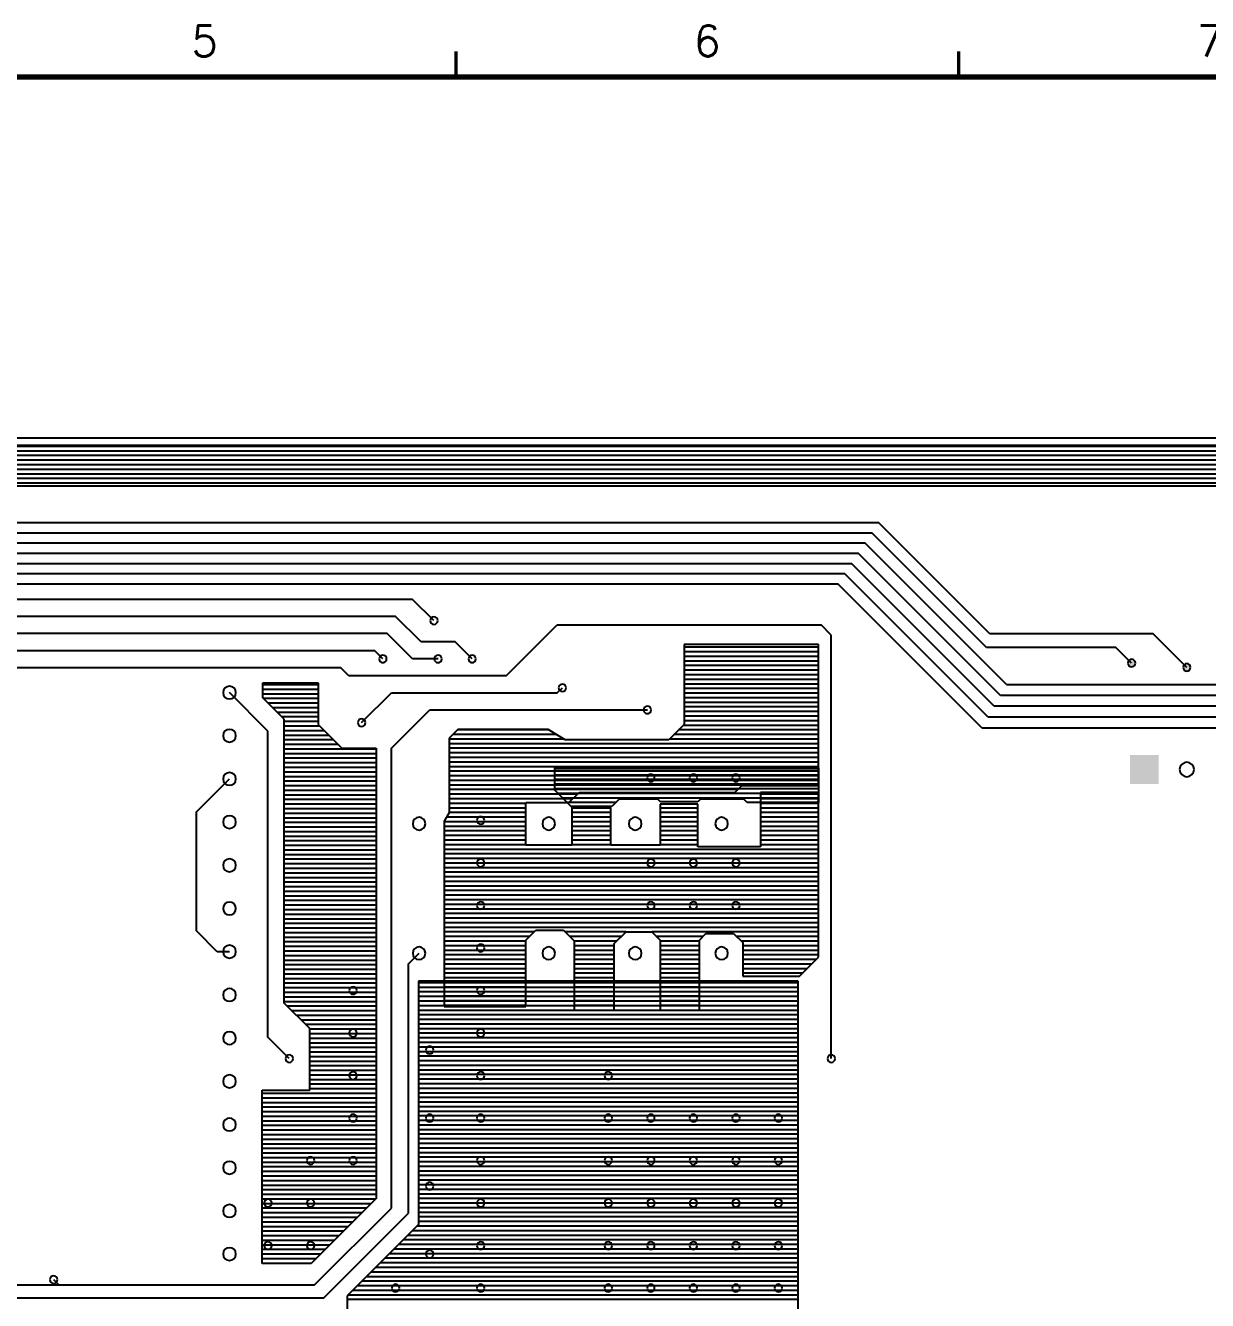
# Model space of a CAD drawing. Extents: x 295 to 953, y 10 to 290.
# Drawn here: x 694 to 808.6, y 166.3 to 290 of the extents above; entities that cross this region are included whole.
import ezdxf
from ezdxf.enums import TextEntityAlignment as Align

# ---------------------------------------------------------------- set-up
doc = ezdxf.new("R2010")
doc.units = 0
doc.header["$LTSCALE"] = 5
doc.header["$MEASUREMENT"] = 0
doc.layers.get('0').update_dxf_attribs({"linetype": 'CONTINUOUS', "lineweight": 25})
for name, color, linetype in [('SOLD_GB', 5, 'CONTINUOUS'), ('문자', 4, 'CONTINUOUS'), ('테두리', 3, 'CONTINUOUS')]:
    doc.layers.add(name, color=color, linetype=linetype)
doc.styles.get("Standard").update_dxf_attribs({"font": 'simplex.shx'})

# ---------------------------------------------------------------- blocks, each defined once
blk = doc.blocks.new('C')
at = {"layer": '테두리'}
for points, const_width in [([(258.75, 287.5), (258.75, 285)], 0.3), ([(307.5, 287.5), (307.5, 285)], 0.3), ([(15, 285), (15, 15), (405, 15), (405, 285), (15, 285)], 0.5)]:
    blk.add_lwpolyline(points, dxfattribs=dict(at, const_width=const_width))
at = {"layer": '문자'}
for s, p in [('5', (234.38, 288.5)), ('6', (283.12, 288.5)), ('7', (331.88, 288.5))]:
    blk.add_text(s, height=3, dxfattribs=at).set_placement(p, align=Align.MIDDLE)

msp = doc.modelspace()

# ---------------------------------------------------------------- hatches: boundary and pattern name
h = msp.add_hatch(color=256)
h.dxf.hatch_style = 1
edge = h.paths.add_edge_path()
edge.add_arc((806.6, 227.72), 0.367, 180, 360)
edge.add_arc((806.6, 227.72), 0.367, 0, 180)
edge = h.paths.add_edge_path()
edge.add_arc((810.73, 226.9), 0.367, 0, 180)
edge.add_arc((810.73, 226.9), 0.367, 180, 360)
edge = h.paths.add_edge_path()
edge.add_arc((801.24, 228.14), 0.367, 0, 180)
edge.add_arc((801.24, 228.14), 0.367, 180, 360)

# ---------------------------------------------------------------- linework, layer by layer
at = {"color": 7}
for centre, radius, start, end in [((733.59, 232.26), 0.367, 0, 180), ((733.59, 232.26), 0.367, 180, 0), ((728.64, 228.55), 0.367, 0, 180), ((734, 228.55), 0.367, 0, 180), ((737.3, 228.55), 0.367, 0, 180), ((728.64, 228.55), 0.367, 180, 0), ((734, 228.55), 0.367, 180, 0), ((737.3, 228.55), 0.367, 180, 0), ((801.24, 228.14), 0.367, 0, 180), ((801.24, 228.14), 0.367, 180, 0), ((806.6, 227.72), 0.367, 0, 180), ((806.6, 227.72), 0.367, 180, 0), ((713.77, 225.28), 0.618, 0, 180), ((713.77, 225.28), 0.618, 180, 0), ((746.05, 225.74), 0.367, 0, 180), ((746.05, 225.74), 0.367, 180, 0), ((754.3, 223.6), 0.367, 0, 180), ((726.58, 222.36), 0.367, 0, 180), ((754.3, 223.6), 0.367, 180, 0), ((713.77, 221.09), 0.618, 0, 180), ((726.58, 222.36), 0.367, 180, 0), ((713.77, 221.09), 0.618, 180, 0), ((806.6, 217.82), 0.701, 0, 180), ((806.6, 217.82), 0.701, 180, 0), ((713.77, 216.9), 0.618, 0, 180), ((713.77, 216.9), 0.618, 180, 0), ((754.63, 217), 0.367, 0, 180), ((754.63, 217), 0.367, 180, 0), ((758.75, 217), 0.367, 0, 180), ((758.75, 217), 0.367, 180, 0), ((762.88, 217), 0.367, 0, 180), ((762.88, 217), 0.367, 180, 0), ((713.77, 212.71), 0.618, 0, 180), ((732.15, 212.56), 0.618, 0, 180), ((738.13, 212.87), 0.367, 0, 180), ((738.13, 212.87), 0.367, 180, 0), ((744.73, 212.56), 0.618, 0, 180), ((753.11, 212.56), 0.618, 0, 180), ((761.49, 212.56), 0.618, 0, 180), ((713.77, 212.71), 0.618, 180, 0), ((732.15, 212.56), 0.618, 180, 0), ((744.73, 212.56), 0.618, 180, 0), ((753.11, 212.56), 0.618, 180, 0), ((761.49, 212.56), 0.618, 180, 0), ((713.77, 208.52), 0.618, 0, 180), ((738.13, 208.75), 0.367, 0, 180), ((754.63, 208.75), 0.367, 0, 180), ((758.75, 208.75), 0.367, 0, 180), ((762.88, 208.75), 0.367, 0, 180), ((713.77, 208.52), 0.618, 180, 0), ((738.13, 208.75), 0.367, 180, 0), ((754.63, 208.75), 0.367, 180, 0), ((758.75, 208.75), 0.367, 180, 0), ((762.88, 208.75), 0.367, 180, 0), ((713.77, 204.33), 0.618, 0, 180), ((713.77, 204.33), 0.618, 180, 0), ((738.13, 204.62), 0.367, 0, 180), ((738.13, 204.62), 0.367, 180, 0), ((754.63, 204.62), 0.367, 0, 180), ((754.63, 204.62), 0.367, 180, 0), ((758.75, 204.62), 0.367, 0, 180), ((758.75, 204.62), 0.367, 180, 0), ((762.88, 204.62), 0.367, 0, 180), ((762.88, 204.62), 0.367, 180, 0), ((713.77, 200.14), 0.618, 0, 180), ((732.15, 199.99), 0.618, 0, 180), ((738.13, 200.5), 0.367, 0, 180), ((738.13, 200.5), 0.367, 180, 0), ((744.73, 199.99), 0.618, 0, 180), ((753.11, 199.99), 0.618, 0, 180), ((761.49, 199.99), 0.618, 0, 180), ((713.77, 200.14), 0.618, 180, 0), ((732.15, 199.99), 0.618, 180, 0), ((744.73, 199.99), 0.618, 180, 0), ((753.11, 199.99), 0.618, 180, 0), ((761.49, 199.99), 0.618, 180, 0), ((725.75, 196.37), 0.367, 0, 180), ((738.13, 196.37), 0.367, 0, 180), ((713.77, 195.95), 0.618, 0, 180), ((713.77, 195.95), 0.618, 180, 0), ((725.75, 196.37), 0.367, 180, 0), ((738.13, 196.37), 0.367, 180, 0), ((713.77, 191.75), 0.618, 0, 180), ((713.77, 191.75), 0.618, 180, 0), ((725.75, 192.25), 0.367, 0, 180), ((725.75, 192.25), 0.367, 180, 0), ((738.13, 192.25), 0.367, 0, 180), ((738.13, 192.25), 0.367, 180, 0), ((733.18, 190.6), 0.367, 0, 180), ((733.18, 190.6), 0.367, 180, 0), ((719.57, 189.77), 0.367, 0, 180), ((719.57, 189.77), 0.367, 180, 0), ((772.12, 189.77), 0.367, 0, 180), ((772.12, 189.77), 0.367, 180, 0), ((713.77, 187.56), 0.618, 0, 180), ((725.75, 188.12), 0.367, 0, 180), ((725.75, 188.12), 0.367, 180, 0), ((738.13, 188.12), 0.367, 0, 180), ((738.13, 188.12), 0.367, 180, 0), ((750.5, 188.12), 0.367, 0, 180), ((750.5, 188.12), 0.367, 180, 0), ((713.77, 187.56), 0.618, 180, 0), ((725.75, 184), 0.367, 0, 180), ((733.18, 184), 0.367, 0, 180), ((738.13, 184), 0.367, 0, 180), ((750.5, 184), 0.367, 0, 180), ((754.63, 184), 0.367, 0, 180), ((758.75, 184), 0.367, 0, 180), ((762.88, 184), 0.367, 0, 180), ((767, 184), 0.367, 0, 180), ((713.77, 183.37), 0.618, 0, 180), ((713.77, 183.37), 0.618, 180, 0), ((725.75, 184), 0.367, 180, 0), ((733.18, 184), 0.367, 180, 0), ((738.13, 184), 0.367, 180, 0), ((750.5, 184), 0.367, 180, 0), ((754.63, 184), 0.367, 180, 0), ((758.75, 184), 0.367, 180, 0), ((762.88, 184), 0.367, 180, 0), ((767, 184), 0.367, 180, 0), ((713.77, 179.18), 0.618, 0, 180), ((721.63, 179.87), 0.367, 0, 180), ((721.63, 179.87), 0.367, 180, 0), ((725.75, 179.87), 0.367, 0, 180), ((725.75, 179.87), 0.367, 180, 0), ((738.13, 179.87), 0.367, 0, 180), ((738.13, 179.87), 0.367, 180, 0), ((750.5, 179.87), 0.367, 0, 180), ((750.5, 179.87), 0.367, 180, 0), ((754.63, 179.87), 0.367, 0, 180), ((754.63, 179.87), 0.367, 180, 0), ((758.75, 179.87), 0.367, 0, 180), ((758.75, 179.87), 0.367, 180, 0), ((762.88, 179.87), 0.367, 0, 180), ((762.88, 179.87), 0.367, 180, 0), ((767, 179.87), 0.367, 0, 180), ((767, 179.87), 0.367, 180, 0), ((713.77, 179.18), 0.618, 180, 0), ((733.18, 177.4), 0.367, 0, 180), ((733.18, 177.4), 0.367, 180, 0), ((717.5, 175.75), 0.367, 0, 180), ((717.5, 175.75), 0.367, 180, 0), ((721.63, 175.75), 0.367, 0, 180), ((721.63, 175.75), 0.367, 180, 0), ((738.13, 175.75), 0.367, 0, 180), ((738.13, 175.75), 0.367, 180, 0), ((750.5, 175.75), 0.367, 0, 180), ((750.5, 175.75), 0.367, 180, 0), ((754.63, 175.75), 0.367, 0, 180), ((754.63, 175.75), 0.367, 180, 0), ((758.75, 175.75), 0.367, 0, 180), ((758.75, 175.75), 0.367, 180, 0), ((762.88, 175.75), 0.367, 0, 180), ((762.88, 175.75), 0.367, 180, 0), ((767, 175.75), 0.367, 0, 180), ((767, 175.75), 0.367, 180, 0), ((713.77, 174.99), 0.618, 0, 180), ((713.77, 174.99), 0.618, 180, 0), ((717.5, 171.62), 0.367, 0, 180), ((721.63, 171.62), 0.367, 0, 180), ((738.13, 171.62), 0.367, 0, 180), ((750.5, 171.62), 0.367, 0, 180), ((754.63, 171.62), 0.367, 0, 180), ((758.75, 171.62), 0.367, 0, 180), ((762.88, 171.62), 0.367, 0, 180), ((767, 171.62), 0.367, 0, 180), ((713.77, 170.8), 0.618, 0, 180), ((713.77, 170.8), 0.618, 180, 0), ((717.5, 171.62), 0.367, 180, 0), ((721.63, 171.62), 0.367, 180, 0), ((733.18, 170.8), 0.367, 0, 180), ((733.18, 170.8), 0.367, 180, 0), ((738.13, 171.62), 0.367, 180, 0), ((750.5, 171.62), 0.367, 180, 0), ((754.63, 171.62), 0.367, 180, 0), ((758.75, 171.62), 0.367, 180, 0), ((762.88, 171.62), 0.367, 180, 0), ((767, 171.62), 0.367, 180, 0), ((696.71, 168.32), 0.367, 0, 180), ((696.71, 168.32), 0.367, 180, 0), ((729.88, 167.5), 0.367, 0, 180), ((729.88, 167.5), 0.367, 180, 0), ((738.13, 167.5), 0.367, 0, 180), ((738.13, 167.5), 0.367, 180, 0), ((750.5, 167.5), 0.367, 0, 180), ((750.5, 167.5), 0.367, 180, 0), ((754.63, 167.5), 0.367, 0, 180), ((754.63, 167.5), 0.367, 180, 0), ((758.75, 167.5), 0.367, 0, 180), ((758.75, 167.5), 0.367, 180, 0), ((762.88, 167.5), 0.367, 0, 180), ((762.88, 167.5), 0.367, 180, 0), ((767, 167.5), 0.367, 0, 180), ((767, 167.5), 0.367, 180, 0)]:
    msp.add_arc(centre, radius, start, end, dxfattribs=at)
msp.add_solid([(801.08, 219.23), (801.08, 216.42), (803.88, 219.23), (803.88, 216.42)], dxfattribs=at)
at = {"layer": 'SOLD_GB', "color": 7}
for p, q in [((510.43, 250), (868.48, 250)), ((867.73, 248.71), (509.19, 248.71)), ((867.59, 249.16), (509.63, 249.16)), ((509.77, 249.29), (867.46, 249.29)), ((867.73, 247.82), (508.29, 247.82)), ((867.73, 248.27), (508.74, 248.27)), ((867.73, 246.48), (506.95, 246.48)), ((867.73, 246.93), (507.4, 246.93)), ((867.73, 247.38), (507.85, 247.38)), ((857.08, 245.3), (505.76, 245.3)), ((867.73, 245.59), (506.06, 245.59)), ((867.73, 246.04), (506.51, 246.04)), ((776.74, 241.75), (534.52, 241.75)), ((787.5, 230.98), (776.74, 241.75)), ((776.08, 240.76), (535.26, 240.76)), ((787.18, 229.66), (776.08, 240.76)), ((775.42, 239.77), (535.84, 239.77)), ((774.76, 238.78), (629.23, 238.78)), ((788.54, 225), (774.76, 238.78)), ((789.11, 226.07), (775.42, 239.77)), ((629.81, 237.79), (774.1, 237.79)), ((787.92, 223.97), (774.1, 237.79)), ((773.44, 236.8), (630.22, 236.8)), ((787.34, 222.9), (773.44, 236.8)), ((772.78, 235.81), (630.96, 235.81)), ((786.76, 221.83), (772.78, 235.81)), ((731.53, 234.32), (691.27, 234.32)), ((733.59, 232.26), (731.53, 234.32)), ((729.88, 232.67), (632.03, 232.67)), ((732.35, 230.2), (729.88, 232.67)), ((740.6, 226.9), (745.55, 231.85)), ((745.55, 231.85), (771.13, 231.85)), ((772.12, 230.86), (771.13, 231.85)), ((729.05, 231.02), (632.83, 231.02)), ((731.53, 228.55), (729.05, 231.02)), ((735.65, 230.2), (732.35, 230.2)), ((737.3, 228.55), (735.65, 230.2)), ((772.12, 189.77), (772.12, 230.86)), ((803.34, 230.98), (787.5, 230.98)), ((806.6, 227.72), (803.34, 230.98)), ((650.46, 229.37), (727.82, 229.37)), ((728.64, 228.55), (727.82, 229.37)), ((770.88, 229.95), (757.85, 229.95)), ((757.85, 229.95), (757.85, 222.18)), ((770.88, 229.67), (757.85, 229.67)), ((770.88, 229.23), (757.85, 229.23)), ((770.88, 216.26), (770.88, 229.95)), ((799.72, 229.66), (787.18, 229.66)), ((801.24, 228.14), (799.72, 229.66)), ((654.56, 227.72), (724.52, 227.72)), ((725.34, 226.9), (724.52, 227.72)), ((734, 228.55), (731.53, 228.55)), ((770.88, 228.78), (757.85, 228.78)), ((770.88, 228.33), (757.85, 228.33)), ((770.88, 227.89), (757.85, 227.89)), ((740.6, 226.9), (725.34, 226.9)), ((770.88, 227.44), (757.85, 227.44)), ((770.88, 227), (757.85, 227)), ((770.88, 226.55), (757.85, 226.55)), ((717.5, 221.55), (713.77, 225.28)), ((717.01, 224.78), (717.01, 226.24)), ((717.01, 226.24), (722.37, 226.24)), ((722.37, 226.02), (717.01, 226.02)), ((722.37, 225.58), (717.01, 225.58)), ((722.37, 226.24), (722.37, 222.18)), ((726.58, 222.36), (729.47, 225.25)), ((729.47, 225.25), (745.55, 225.25)), ((745.55, 225.25), (746.05, 225.74)), ((770.88, 226.11), (757.85, 226.11)), ((770.88, 225.66), (757.85, 225.66)), ((770.88, 225.22), (757.85, 225.22)), ((789.11, 226.07), (809.9, 226.07)), ((722.37, 225.13), (717.01, 225.13)), ((719.07, 222.71), (717.01, 224.78)), ((722.37, 224.69), (717.09, 224.69)), ((722.37, 224.24), (717.54, 224.24)), ((770.88, 224.77), (757.85, 224.77)), ((770.88, 224.33), (757.85, 224.33)), ((825.17, 223.97), (787.92, 223.97)), ((828.47, 225), (788.54, 225)), ((722.37, 223.8), (717.99, 223.8)), ((722.37, 223.35), (718.43, 223.35)), ((722.37, 222.91), (718.88, 222.91)), ((719.07, 195.16), (719.07, 222.71)), ((729.47, 219.89), (733.18, 223.6)), ((733.18, 223.6), (742.34, 223.6)), ((742.34, 223.6), (754.3, 223.6)), ((770.88, 223.88), (757.85, 223.88)), ((770.88, 223.43), (757.85, 223.43)), ((770.88, 222.99), (757.85, 222.99)), ((818.15, 222.9), (787.34, 222.9)), ((717.5, 191.84), (717.5, 221.55)), ((722.37, 222.46), (719.07, 222.46)), ((722.53, 222.02), (719.07, 222.02)), ((722.98, 221.57), (719.07, 221.57)), ((722.37, 222.18), (724.66, 219.89)), ((735.92, 221.7), (735.08, 220.86)), ((744.74, 221.65), (735.87, 221.65)), ((744.66, 221.7), (735.92, 221.7)), ((746.31, 220.71), (744.66, 221.7)), ((757.85, 222.18), (756.38, 220.71)), ((770.88, 221.65), (757.32, 221.65)), ((770.88, 222.1), (757.77, 222.1)), ((770.88, 222.54), (757.85, 222.54)), ((814.85, 221.83), (786.76, 221.83)), ((723.42, 221.12), (719.07, 221.12)), ((723.87, 220.68), (719.07, 220.68)), ((724.31, 220.23), (719.07, 220.23)), ((735.08, 220.86), (735.08, 213.63)), ((746.23, 220.76), (735.08, 220.76)), ((770.88, 220.32), (735.08, 220.32)), ((745.48, 221.21), (735.42, 221.21)), ((756.38, 220.71), (746.31, 220.71)), ((770.88, 220.76), (756.43, 220.76)), ((770.88, 221.21), (756.87, 221.21)), ((727.98, 219.79), (719.07, 219.79)), ((727.98, 219.34), (719.07, 219.34)), ((724.66, 219.89), (727.98, 219.89)), ((727.98, 219.89), (727.98, 176.18)), ((729.47, 175.27), (729.47, 219.89)), ((770.88, 219.87), (735.08, 219.87)), ((770.88, 219.42), (735.08, 219.42)), ((770.88, 218.98), (735.08, 218.98)), ((727.98, 218.9), (719.07, 218.9)), ((727.98, 218.45), (719.07, 218.45)), ((727.98, 218.01), (719.07, 218.01)), ((770.88, 218.53), (735.08, 218.53)), ((770.88, 218.09), (735.08, 218.09)), ((745.32, 215.8), (745.32, 217.99)), ((745.32, 217.99), (770.88, 217.99)), ((770.88, 217.72), (745.32, 217.72)), ((770.88, 217.99), (770.88, 214.61)), ((710.57, 213.7), (713.77, 216.9)), ((727.98, 217.56), (719.07, 217.56)), ((727.98, 217.11), (719.07, 217.11)), ((727.98, 216.67), (719.07, 216.67)), ((770.88, 217.64), (735.08, 217.64)), ((770.88, 217.2), (735.08, 217.2)), ((770.88, 216.75), (735.08, 216.75)), ((770.88, 217.28), (745.32, 217.28)), ((770.88, 216.83), (745.32, 216.83)), ((727.98, 216.22), (719.07, 216.22)), ((727.98, 215.78), (719.07, 215.78)), ((727.98, 215.33), (719.07, 215.33)), ((770.88, 216.31), (735.08, 216.31)), ((763.04, 215.86), (735.08, 215.86)), ((747.5, 215.42), (735.08, 215.42)), ((770.88, 216.39), (745.32, 216.39)), ((770.88, 215.94), (745.32, 215.94)), ((746.97, 214.16), (745.32, 215.8)), ((770.88, 215.49), (745.63, 215.49)), ((746.69, 214.61), (747.68, 215.6)), ((747.68, 215.6), (762.78, 215.6)), ((762.78, 215.6), (763.44, 216.26)), ((763.44, 216.26), (770.88, 216.26)), ((770.88, 215.6), (765.27, 215.6)), ((765.27, 215.6), (765.27, 210.32)), ((770.88, 215.42), (765.27, 215.42)), ((770.88, 199.61), (770.88, 215.6)), ((727.98, 214.89), (719.07, 214.89)), ((727.98, 214.44), (719.07, 214.44)), ((747.05, 214.97), (735.08, 214.97)), ((742.5, 214.52), (735.08, 214.52)), ((742.5, 214.08), (735.08, 214.08)), ((742.5, 210.48), (742.5, 214.61)), ((742.5, 214.61), (746.69, 214.61)), ((770.88, 215.05), (746.07, 215.05)), ((751.22, 214.6), (746.52, 214.6)), ((746.89, 214.23), (746.97, 214.16)), ((750.85, 214.23), (746.89, 214.23)), ((750.75, 214.11), (746.96, 214.11)), ((746.96, 214.11), (746.96, 210.48)), ((750.75, 214.08), (746.96, 214.08)), ((750.75, 210.48), (750.75, 214.11)), ((751.56, 214.94), (750.85, 214.23)), ((755.29, 214.94), (751.56, 214.94)), ((755.56, 214.67), (755.29, 214.94)), ((759.17, 214.44), (755.54, 214.44)), ((755.54, 214.44), (755.54, 210.48)), ((759.17, 214.08), (755.54, 214.08)), ((759.17, 214.67), (755.56, 214.67)), ((759.43, 214.94), (759.17, 214.67)), ((759.17, 210.32), (759.17, 214.44)), ((763.64, 214.94), (759.43, 214.94)), ((763.97, 214.61), (763.64, 214.94)), ((770.88, 214.61), (763.97, 214.61)), ((770.88, 214.97), (765.27, 214.97)), ((770.88, 214.52), (765.27, 214.52)), ((770.88, 214.08), (765.27, 214.08)), ((710.57, 202.15), (710.57, 213.7)), ((727.98, 214), (719.07, 214)), ((727.98, 213.55), (719.07, 213.55)), ((727.98, 213.11), (719.07, 213.11)), ((735.08, 213.63), (734.58, 212.81)), ((734.58, 212.81), (734.58, 194.81)), ((742.5, 213.19), (734.81, 213.19)), ((742.5, 213.63), (735.08, 213.63)), ((750.75, 213.63), (746.96, 213.63)), ((750.75, 213.19), (746.96, 213.19)), ((759.17, 213.63), (755.54, 213.63)), ((759.17, 213.19), (755.54, 213.19)), ((770.88, 213.63), (765.27, 213.63)), ((770.88, 213.19), (765.27, 213.19)), ((727.98, 212.66), (719.07, 212.66)), ((727.98, 212.21), (719.07, 212.21)), ((727.98, 211.77), (719.07, 211.77)), ((742.5, 212.74), (734.58, 212.74)), ((742.5, 212.3), (734.58, 212.3)), ((742.5, 211.85), (734.58, 211.85)), ((750.75, 212.74), (746.96, 212.74)), ((750.75, 212.3), (746.96, 212.3)), ((750.75, 211.85), (746.96, 211.85)), ((759.17, 212.74), (755.54, 212.74)), ((759.17, 212.3), (755.54, 212.3)), ((759.17, 211.85), (755.54, 211.85)), ((770.88, 212.74), (765.27, 212.74)), ((770.88, 212.3), (765.27, 212.3)), ((770.88, 211.85), (765.27, 211.85)), ((727.98, 211.32), (719.07, 211.32)), ((727.98, 210.88), (719.07, 210.88)), ((727.98, 210.43), (719.07, 210.43)), ((742.5, 211.41), (734.58, 211.41)), ((742.5, 210.96), (734.58, 210.96)), ((742.5, 210.51), (734.58, 210.51)), ((746.96, 210.48), (742.5, 210.48)), ((750.75, 211.41), (746.96, 211.41)), ((750.75, 210.96), (746.96, 210.96)), ((750.75, 210.51), (746.96, 210.51)), ((755.54, 210.48), (750.75, 210.48)), ((759.17, 211.41), (755.54, 211.41)), ((759.17, 210.96), (755.54, 210.96)), ((759.17, 210.51), (755.54, 210.51)), ((765.27, 210.32), (759.17, 210.32)), ((770.88, 211.41), (765.27, 211.41)), ((770.88, 210.96), (765.27, 210.96)), ((770.88, 210.51), (765.27, 210.51)), ((727.98, 209.99), (719.07, 209.99)), ((727.98, 209.54), (719.07, 209.54)), ((727.98, 209.1), (719.07, 209.1)), ((770.88, 210.07), (734.58, 210.07)), ((770.88, 209.62), (734.58, 209.62)), ((770.88, 209.18), (734.58, 209.18)), ((727.98, 208.65), (719.07, 208.65)), ((727.98, 208.2), (719.07, 208.2)), ((770.88, 208.73), (734.58, 208.73)), ((770.88, 208.29), (734.58, 208.29)), ((770.88, 207.84), (734.58, 207.84)), ((727.98, 207.76), (719.07, 207.76)), ((727.98, 207.31), (719.07, 207.31)), ((727.98, 206.87), (719.07, 206.87)), ((770.88, 207.4), (734.58, 207.4)), ((770.88, 206.95), (734.58, 206.95)), ((727.98, 206.42), (719.07, 206.42)), ((727.98, 205.98), (719.07, 205.98)), ((727.98, 205.53), (719.07, 205.53)), ((770.88, 206.51), (734.58, 206.51)), ((770.88, 206.06), (734.58, 206.06)), ((770.88, 205.61), (734.58, 205.61)), ((727.98, 205.09), (719.07, 205.09)), ((727.98, 204.64), (719.07, 204.64)), ((727.98, 204.2), (719.07, 204.2)), ((770.88, 205.17), (734.58, 205.17)), ((770.88, 204.72), (734.58, 204.72)), ((770.88, 204.28), (734.58, 204.28)), ((727.98, 203.75), (719.07, 203.75)), ((727.98, 203.3), (719.07, 203.3)), ((770.88, 203.83), (734.58, 203.83)), ((770.88, 203.39), (734.58, 203.39)), ((770.88, 202.94), (734.58, 202.94)), ((712.59, 200.14), (710.57, 202.15)), ((727.98, 202.86), (719.07, 202.86)), ((727.98, 202.41), (719.07, 202.41)), ((727.98, 201.97), (719.07, 201.97)), ((770.88, 202.5), (734.58, 202.5)), ((743.29, 202.05), (734.58, 202.05)), ((742.5, 201.26), (743.47, 202.23)), ((743.47, 202.23), (746.15, 202.23)), ((746.15, 202.23), (747.2, 201.18)), ((752.2, 202.05), (746.33, 202.05)), ((751.08, 200.93), (752.22, 202.07)), ((752.22, 202.07), (754.73, 202.07)), ((754.73, 202.07), (755.54, 201.26)), ((770.88, 202.05), (754.75, 202.05)), ((759.33, 201.26), (759.97, 201.9)), ((759.97, 201.9), (762.65, 201.9)), ((762.65, 201.9), (763.54, 201.02)), ((727.98, 201.52), (719.07, 201.52)), ((727.98, 201.08), (719.07, 201.08)), ((727.98, 200.63), (719.07, 200.63)), ((742.84, 201.6), (734.58, 201.6)), ((742.5, 201.16), (734.58, 201.16)), ((742.5, 200.71), (734.58, 200.71)), ((742.5, 194.81), (742.5, 201.26)), ((751.75, 201.6), (746.78, 201.6)), ((747.2, 201.18), (747.2, 194.48)), ((751.31, 201.16), (747.2, 201.16)), ((751.08, 200.71), (747.2, 200.71)), ((751.08, 194.48), (751.08, 200.93)), ((759.67, 201.6), (755.19, 201.6)), ((755.54, 201.26), (755.54, 194.48)), ((759.33, 201.16), (755.54, 201.16)), ((759.33, 200.71), (755.54, 200.71)), ((759.33, 194.48), (759.33, 201.26)), ((770.88, 201.6), (762.95, 201.6)), ((770.88, 201.16), (763.39, 201.16)), ((763.54, 201.02), (763.54, 197.78)), ((770.88, 200.71), (763.54, 200.71)), ((713.77, 200.14), (712.59, 200.14)), ((727.98, 200.19), (719.07, 200.19)), ((727.98, 199.74), (719.07, 199.74)), ((727.98, 199.29), (719.07, 199.29)), ((731.12, 198.95), (732.15, 199.99)), ((742.5, 200.27), (734.58, 200.27)), ((742.5, 199.82), (734.58, 199.82)), ((742.5, 199.38), (734.58, 199.38)), ((751.08, 200.27), (747.2, 200.27)), ((751.08, 199.82), (747.2, 199.82)), ((751.08, 199.38), (747.2, 199.38)), ((759.33, 200.27), (755.54, 200.27)), ((759.33, 199.82), (755.54, 199.82)), ((759.33, 199.38), (755.54, 199.38)), ((770.88, 200.27), (763.54, 200.27)), ((770.88, 199.82), (763.54, 199.82)), ((770.64, 199.38), (763.54, 199.38)), ((769.05, 197.78), (770.88, 199.61)), ((727.98, 198.85), (719.07, 198.85)), ((727.98, 198.4), (719.07, 198.4)), ((727.98, 197.96), (719.07, 197.96)), ((731.12, 174.76), (731.12, 198.95)), ((742.5, 198.93), (734.58, 198.93)), ((742.5, 198.49), (734.58, 198.49)), ((742.5, 198.04), (734.58, 198.04)), ((751.08, 198.93), (747.2, 198.93)), ((751.08, 198.49), (747.2, 198.49)), ((751.08, 198.04), (747.2, 198.04)), ((759.33, 198.93), (755.54, 198.93)), ((759.33, 198.49), (755.54, 198.49)), ((759.33, 198.04), (755.54, 198.04)), ((770.2, 198.93), (763.54, 198.93)), ((769.75, 198.49), (763.54, 198.49)), ((769.31, 198.04), (763.54, 198.04)), ((727.98, 197.51), (719.07, 197.51)), ((727.98, 197.07), (719.07, 197.07)), ((768.9, 197.28), (732.11, 197.28)), ((732.11, 197.28), (732.11, 173.67)), ((768.9, 197.12), (732.11, 197.12)), ((742.5, 197.6), (734.58, 197.6)), ((742.5, 197.15), (734.58, 197.15)), ((742.5, 196.7), (734.58, 196.7)), ((751.08, 197.6), (747.2, 197.6)), ((751.08, 197.15), (747.2, 197.15)), ((751.08, 196.7), (747.2, 196.7)), ((759.33, 197.6), (755.54, 197.6)), ((759.33, 197.15), (755.54, 197.15)), ((759.33, 196.7), (755.54, 196.7)), ((763.54, 197.78), (769.05, 197.78)), ((768.9, 147.53), (768.9, 197.28)), ((727.98, 196.62), (719.07, 196.62)), ((727.98, 196.18), (719.07, 196.18)), ((727.98, 195.73), (719.07, 195.73)), ((768.9, 196.67), (732.11, 196.67)), ((768.9, 196.23), (732.11, 196.23)), ((768.9, 195.78), (732.11, 195.78)), ((742.5, 196.26), (734.58, 196.26)), ((742.5, 195.81), (734.58, 195.81)), ((751.08, 196.26), (747.2, 196.26)), ((751.08, 195.81), (747.2, 195.81)), ((759.33, 196.26), (755.54, 196.26)), ((759.33, 195.81), (755.54, 195.81)), ((727.98, 195.29), (719.07, 195.29)), ((721.55, 192.68), (719.07, 195.16)), ((727.98, 194.84), (719.39, 194.84)), ((727.98, 194.39), (719.83, 194.39)), ((768.9, 195.33), (732.11, 195.33)), ((768.9, 194.89), (732.11, 194.89)), ((768.9, 194.44), (732.11, 194.44)), ((742.5, 195.37), (734.58, 195.37)), ((742.5, 194.92), (734.58, 194.92)), ((734.58, 194.81), (742.5, 194.81)), ((751.08, 195.37), (747.2, 195.37)), ((751.08, 194.92), (747.2, 194.92)), ((747.2, 194.48), (751.08, 194.48)), ((759.33, 195.37), (755.54, 195.37)), ((759.33, 194.92), (755.54, 194.92)), ((755.54, 194.48), (759.33, 194.48)), ((727.98, 193.95), (720.28, 193.95)), ((727.98, 193.5), (720.72, 193.5)), ((727.98, 193.06), (721.17, 193.06)), ((768.9, 194), (732.11, 194)), ((768.9, 193.55), (732.11, 193.55)), ((768.9, 193.11), (732.11, 193.11)), ((719.57, 189.77), (717.5, 191.84)), ((721.55, 186.72), (721.55, 192.68)), ((727.98, 192.61), (721.55, 192.61)), ((727.98, 192.17), (721.55, 192.17)), ((768.9, 192.66), (732.11, 192.66)), ((768.9, 192.22), (732.11, 192.22)), ((768.9, 191.77), (732.11, 191.77)), ((727.98, 191.72), (721.55, 191.72)), ((727.98, 191.28), (721.55, 191.28)), ((727.98, 190.83), (721.55, 190.83)), ((768.9, 191.33), (732.11, 191.33)), ((768.9, 190.88), (732.11, 190.88)), ((727.98, 190.38), (721.55, 190.38)), ((727.98, 189.94), (721.55, 189.94)), ((727.98, 189.49), (721.55, 189.49)), ((768.9, 190.43), (732.11, 190.43)), ((768.9, 189.99), (732.11, 189.99)), ((768.9, 189.54), (732.11, 189.54)), ((727.98, 189.05), (721.55, 189.05)), ((727.98, 188.6), (721.55, 188.6)), ((727.98, 188.16), (721.55, 188.16)), ((768.9, 189.1), (732.11, 189.1)), ((768.9, 188.65), (732.11, 188.65)), ((768.9, 188.21), (732.11, 188.21)), ((727.98, 187.71), (721.55, 187.71)), ((727.98, 187.27), (721.55, 187.27)), ((727.98, 186.82), (721.55, 186.82)), ((768.9, 187.76), (732.11, 187.76)), ((768.9, 187.32), (732.11, 187.32)), ((768.9, 186.87), (732.11, 186.87)), ((716.93, 169.89), (716.93, 186.72)), ((716.93, 186.72), (721.55, 186.72)), ((727.98, 186.38), (716.93, 186.38)), ((727.98, 185.93), (716.93, 185.93)), ((768.9, 186.42), (732.11, 186.42)), ((768.9, 185.98), (732.11, 185.98)), ((727.98, 185.48), (716.93, 185.48)), ((727.98, 185.04), (716.93, 185.04)), ((727.98, 184.59), (716.93, 184.59)), ((768.9, 185.53), (732.11, 185.53)), ((768.9, 185.09), (732.11, 185.09)), ((768.9, 184.64), (732.11, 184.64)), ((727.98, 184.15), (716.93, 184.15)), ((727.98, 183.7), (716.93, 183.7)), ((727.98, 183.26), (716.93, 183.26)), ((768.9, 184.2), (732.11, 184.2)), ((768.9, 183.75), (732.11, 183.75)), ((768.9, 183.31), (732.11, 183.31)), ((727.98, 182.81), (716.93, 182.81)), ((727.98, 182.37), (716.93, 182.37)), ((727.98, 181.92), (716.93, 181.92)), ((768.9, 182.86), (732.11, 182.86)), ((768.9, 182.42), (732.11, 182.42)), ((768.9, 181.97), (732.11, 181.97)), ((727.98, 181.47), (716.93, 181.47)), ((727.98, 181.03), (716.93, 181.03)), ((768.9, 181.52), (732.11, 181.52)), ((768.9, 181.08), (732.11, 181.08)), ((768.9, 180.63), (732.11, 180.63)), ((727.98, 180.58), (716.93, 180.58)), ((727.98, 180.14), (716.93, 180.14)), ((727.98, 179.69), (716.93, 179.69)), ((768.9, 180.19), (732.11, 180.19)), ((768.9, 179.74), (732.11, 179.74)), ((727.98, 179.25), (716.93, 179.25)), ((727.98, 178.8), (716.93, 178.8)), ((727.98, 178.36), (716.93, 178.36)), ((768.9, 179.3), (732.11, 179.3)), ((768.9, 178.85), (732.11, 178.85)), ((768.9, 178.41), (732.11, 178.41)), ((727.98, 177.91), (716.93, 177.91)), ((727.98, 177.47), (716.93, 177.47)), ((727.98, 177.02), (716.93, 177.02)), ((768.9, 177.96), (732.11, 177.96)), ((768.9, 177.51), (732.11, 177.51)), ((768.9, 177.07), (732.11, 177.07)), ((727.98, 176.57), (716.93, 176.57)), ((727.93, 176.13), (716.93, 176.13)), ((727.48, 175.68), (716.93, 175.68)), ((727.98, 176.18), (721.69, 169.89)), ((768.9, 176.62), (732.11, 176.62)), ((768.9, 176.18), (732.11, 176.18)), ((768.9, 175.73), (732.11, 175.73)), ((727.04, 175.24), (716.93, 175.24)), ((726.59, 174.79), (716.93, 174.79)), ((722.02, 167.83), (729.47, 175.27)), ((722.91, 166.55), (731.12, 174.76)), ((768.9, 175.29), (732.11, 175.29)), ((768.9, 174.84), (732.11, 174.84)), ((726.14, 174.35), (716.93, 174.35)), ((725.7, 173.9), (716.93, 173.9)), ((725.25, 173.46), (716.93, 173.46)), ((732.11, 173.67), (725.18, 166.74)), ((768.9, 173.51), (731.94, 173.51)), ((768.9, 174.4), (732.11, 174.4)), ((768.9, 173.95), (732.11, 173.95)), ((724.81, 173.01), (716.93, 173.01)), ((724.36, 172.56), (716.93, 172.56)), ((723.92, 172.12), (716.93, 172.12)), ((768.9, 172.17), (730.61, 172.17)), ((768.9, 172.61), (731.05, 172.61)), ((768.9, 173.06), (731.5, 173.06)), ((723.47, 171.67), (716.93, 171.67)), ((723.03, 171.23), (716.93, 171.23)), ((722.58, 170.78), (716.93, 170.78)), ((768.9, 170.83), (729.27, 170.83)), ((768.9, 171.28), (729.72, 171.28)), ((768.9, 171.72), (730.16, 171.72)), ((722.13, 170.34), (716.93, 170.34)), ((721.69, 169.89), (716.93, 169.89)), ((768.9, 169.5), (727.93, 169.5)), ((768.9, 169.94), (728.38, 169.94)), ((768.9, 170.39), (728.82, 170.39)), ((696.71, 168.32), (697.21, 167.83)), ((768.9, 168.6), (727.04, 168.6)), ((768.9, 169.05), (727.49, 169.05)), ((681.37, 167.83), (697.21, 167.83)), ((697.21, 167.83), (722.02, 167.83)), ((768.9, 167.27), (725.71, 167.27)), ((768.9, 167.71), (726.15, 167.71)), ((768.9, 168.16), (726.6, 168.16)), ((618.15, 166.55), (722.91, 166.55)), ((725.18, 166.74), (725.18, 165.29)), ((768.9, 166.38), (725.18, 166.38)), ((768.9, 166.82), (725.26, 166.82))]:
    msp.add_line(p, q, dxfattribs=at)

# ---------------------------------------------------------------- block references
msp.add_blockref('C', (476.98, 0))

doc.saveas('drawing.dxf')
